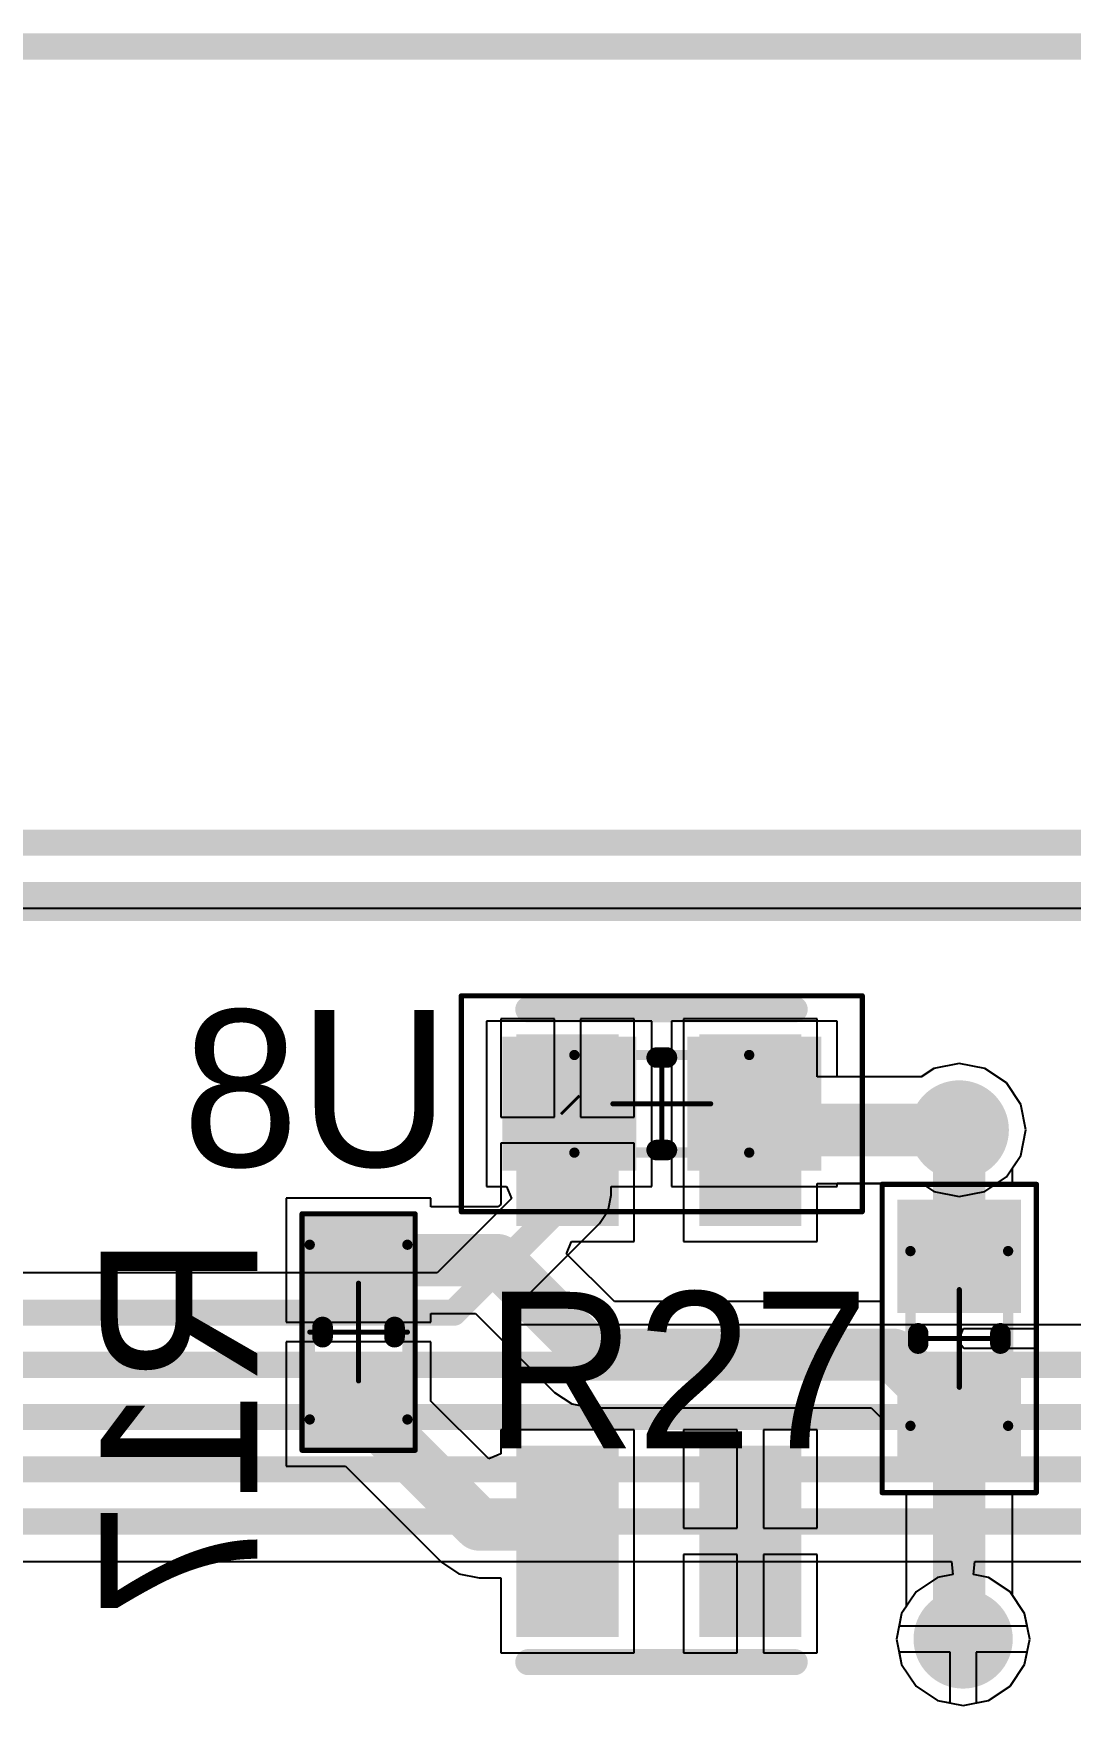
# Model space of a CAD drawing. Header units: millimetres. Extents: x 0 to 146, y 0 to 35.
# Drawn here: x 89.39 to 99.47, y 17.77 to 34.04 of the extents above; entities that cross this region are included whole.
import ezdxf

# ---------------------------------------------------------------- set-up
doc = ezdxf.new("R2010")
doc.units = ezdxf.units.MM
for name, color, linetype in [('BottomLayer', 5, 'Continuous'), ('BottomOverlay', 54, 'Continuous'), ('BottomPaste', 16, 'Continuous'), ('BottomSolder', 6, 'Continuous'), ('Mechanical1', 6, 'Continuous'), ('Mechanical13', 56, 'Continuous'), ('Mechanical15', 56, 'Continuous'), ('MultiLayer', 9, 'Continuous'), ('TopLayer', 1, 'Continuous'), ('TopOverlay', 2, 'Continuous'), ('TopPaste', 8, 'Continuous'), ('TopSolder', 216, 'Continuous'), ('ViaHoleLayer', 16, 'Continuous')]:
    doc.layers.add(name, color=color, linetype=linetype)

# ---------------------------------------------------------------- blocks, each defined once
blk = doc.blocks.new('QRE1113GR_B_11')
at = {"layer": 'BottomLayer'}
for points in [[(-2.82999942, 0.4939995199999999), (-1.17000274, 0.4939995199999999), (-2.82999942, 1.28400048), (-1.17000274, 1.28400048)], [(1.17000274, 0.4939995199999999), (2.82999942, 0.4939995199999999), (1.17000274, 1.28400048), (2.82999942, 1.28400048)], [(-2.82999942, -1.28400048), (-1.17000274, -1.28400048), (-2.82999942, -0.4939995199999999), (-1.17000274, -0.4939995199999999)], [(1.17000274, -1.28400048), (2.82999942, -1.28400048), (1.17000274, -0.4939995199999999), (2.82999942, -0.4939995199999999)]]:
    blk.add_solid(points, dxfattribs=at)
at = {"layer": 'BottomOverlay', "const_width": 0.254}
for points in [[(-3.175, -1.27), (-3.175, 1.3199999)], [(3.175, -1.27), (3.175, 1.3199999)], [(1.651, -2.032), (1.524, -2.032)]]:
    blk.add_lwpolyline(points, dxfattribs=at)
at = {"layer": 'BottomOverlay', "const_width": 0.127}
for points in [[(-3.2385, 1.3199999, 1), (-3.1115, 1.3199999, 1)], [(3.1115, 1.3199999, 1), (3.2385, 1.3199999, 1)], [(-3.2385, -1.27, 1), (-3.1115, -1.27, 1)], [(3.1115, -1.27, 1), (3.2385, -1.27, 1)], [(1.4605, -2.032, 1), (1.5875, -2.032, 1)], [(1.5875, -2.032, 1), (1.7145, -2.032, 1)]]:
    blk.add_lwpolyline(points, format="xyb", close=True, dxfattribs=at)
at = {"layer": 'BottomPaste'}
for points in [[(-2.82999942, 0.4939995199999999), (-1.17000274, 0.4939995199999999), (-2.82999942, 1.28400048), (-1.17000274, 1.28400048)], [(1.17000274, 0.4939995199999999), (2.82999942, 0.4939995199999999), (1.17000274, 1.28400048), (2.82999942, 1.28400048)], [(-2.82999942, -1.28400048), (-1.17000274, -1.28400048), (-2.82999942, -0.4939995199999999), (-1.17000274, -0.4939995199999999)], [(1.17000274, -1.28400048), (2.82999942, -1.28400048), (1.17000274, -0.4939995199999999), (2.82999942, -0.4939995199999999)]]:
    blk.add_solid(points, dxfattribs=at)
at = {"layer": 'BottomSolder'}
for points in [[(-2.93159942, 0.39239952), (-1.06840274, 0.39239952), (-2.93159942, 1.38560048), (-1.06840274, 1.38560048)], [(1.06840274, 0.39239952), (2.93159942, 0.39239952), (1.06840274, 1.38560048), (2.93159942, 1.38560048)], [(-2.93159942, -1.38560048), (-1.06840274, -1.38560048), (-2.93159942, -0.39239952), (-1.06840274, -0.39239952)], [(1.06840274, -1.38560048), (2.93159942, -1.38560048), (1.06840274, -0.39239952), (2.93159942, -0.39239952)]]:
    blk.add_solid(points, dxfattribs=at)
blk = doc.blocks.new('RESC0603_1608__M_36')
at = {"layer": 'Mechanical13', "const_width": 0.0999998}
for points in [[(0.8500008399999999, 0.47500032), (-0.8499983, 0.47500032)], [(-0.8499983, 0.47500032), (-0.8499983, -0.47499778)], [(0.8500008399999999, 0.47500032), (0.8500008399999999, -0.47499778)], [(0.8500008399999999, -0.47499778), (-0.8499983, -0.47499778)]]:
    blk.add_lwpolyline(points, dxfattribs=at)
at = {"layer": 'Mechanical13', "const_width": 0.0499999}
for points in [[(-0.8749969799999999, 0.47500032, 1), (-0.8249996199999998, 0.47500032, 1)], [(-0.8749969799999999, 0.47500032, 1), (-0.8249996199999998, 0.47500032, 1)], [(0.8250021599999999, 0.47500032, 1), (0.87499952, 0.47500032, 1)], [(0.8250021599999999, 0.47500032, 1), (0.87499952, 0.47500032, 1)], [(-0.8749969799999999, -0.47499778, 1), (-0.8249996199999998, -0.47499778, 1)], [(-0.8749969799999999, -0.47499778, 1), (-0.8249996199999998, -0.47499778, 1)], [(0.8250021599999999, -0.47499778, 1), (0.87499952, -0.47499778, 1)], [(0.8250021599999999, -0.47499778, 1), (0.87499952, -0.47499778, 1)]]:
    blk.add_lwpolyline(points, format="xyb", close=True, dxfattribs=at)
at = {"layer": 'Mechanical15', "const_width": 0.0499999}
for points in [[(1.95000118, 1.05000044), (-1.94999864, 1.05000044)], [(-1.94999864, 1.05000044), (-1.94999864, -1.0499979)], [(1.95000118, 1.05000044), (1.95000118, -1.0499979)], [(2.54e-06, 0.47500032), (2.54e-06, -0.47499778)], [(0.47500286, 2.54e-06), (-0.47499778, 2.54e-06)], [(1.95000118, -1.0499979), (-1.94999864, -1.0499979)]]:
    blk.add_lwpolyline(points, dxfattribs=at)
at = {"layer": 'Mechanical15', "const_width": 0.02499868}
for points in [[(-1.96249798, 1.05000044, 1), (-1.9374993, 1.05000044, 1)], [(-1.96249798, 1.05000044, 1), (-1.9374993, 1.05000044, 1)], [(1.93750184, 1.05000044, 1), (1.96250052, 1.05000044, 1)], [(1.93750184, 1.05000044, 1), (1.96250052, 1.05000044, 1)], [(-0.0124968, 0.47500032, 1), (0.01250188, 0.47500032, 1)], [(-0.48749712, 2.54e-06, 1), (-0.46249844, 2.54e-06, 1)], [(0.46250352, 2.54e-06, 1), (0.4875022, 2.54e-06, 1)], [(-0.0124968, -0.47499778, 1), (0.01250188, -0.47499778, 1)], [(-1.96249798, -1.0499979, 1), (-1.9374993, -1.0499979, 1)], [(-1.96249798, -1.0499979, 1), (-1.9374993, -1.0499979, 1)], [(1.93750184, -1.0499979, 1), (1.96250052, -1.0499979, 1)], [(1.93750184, -1.0499979, 1), (1.96250052, -1.0499979, 1)]]:
    blk.add_lwpolyline(points, format="xyb", close=True, dxfattribs=at)
at = {"layer": 'TopLayer'}
for points in [[(-0.3499993, -0.54999636), (-0.3499993, 0.55000144), (-1.4499971, -0.54999636), (-1.4499971, 0.55000144)], [(1.44999964, -0.54999636), (1.44999964, 0.55000144), (0.35000184, -0.54999636), (0.35000184, 0.55000144)]]:
    blk.add_solid(points, dxfattribs=at)
at = {"layer": 'TopOverlay', "const_width": 0.1999996}
for points in [[(0.0499999, 0.4500016399999999), (-0.0499999, 0.4500016399999999)], [(0.0499999, -0.4500016399999999), (-0.0499999, -0.4500016399999999)]]:
    blk.add_lwpolyline(points, dxfattribs=at)
at = {"layer": 'TopOverlay', "const_width": 0.0999998}
for points in [[(-0.0999998, 0.4500016399999999, 1), (0, 0.4500016399999999, 1)], [(0, 0.4500016399999999, 1), (0.0999998, 0.4500016399999999, 1)], [(-0.0999998, -0.4500016399999999, 1), (0, -0.4500016399999999, 1)], [(0, -0.4500016399999999, 1), (0.0999998, -0.4500016399999999, 1)]]:
    blk.add_lwpolyline(points, format="xyb", close=True, dxfattribs=at)
at = {"layer": 'TopPaste'}
for points in [[(-0.3499993, -0.54999636), (-0.3499993, 0.55000144), (-1.4499971, -0.54999636), (-1.4499971, 0.55000144)], [(1.44999964, -0.54999636), (1.44999964, 0.55000144), (0.35000184, -0.54999636), (0.35000184, 0.55000144)]]:
    blk.add_solid(points, dxfattribs=at)
at = {"layer": 'TopSolder'}
for points in [[(-0.2483993, -0.65159636), (-0.2483993, 0.65160144), (-1.5515971, -0.65159636), (-1.5515971, 0.65160144)], [(1.55159964, -0.65159636), (1.55159964, 0.65160144), (0.24840184, -0.65159636), (0.24840184, 0.65160144)]]:
    blk.add_solid(points, dxfattribs=at)
blk = doc.blocks.new('RESC0603_1608__N_B_45')
at = {"layer": 'BottomLayer'}
for points in [[(-1.2499975, 0.499999), (-1.2499975, -0.499999), (-0.3499993, 0.499999), (-0.3499993, -0.499999)], [(0.35000184, 0.499999), (0.35000184, -0.499999), (1.25000004, 0.499999), (1.25000004, -0.499999)]]:
    blk.add_solid(points, dxfattribs=at)
at = {"layer": 'BottomOverlay', "const_width": 0.1999996}
for points in [[(0.0499999, 0.3999992), (-0.0499999, 0.3999992)], [(0.0499999, -0.3999992), (-0.0499999, -0.3999992)]]:
    blk.add_lwpolyline(points, dxfattribs=at)
at = {"layer": 'BottomOverlay', "const_width": 0.0999998}
for points in [[(-0.0999998, 0.3999992, 1), (0, 0.3999992, 1)], [(0, 0.3999992, 1), (0.0999998, 0.3999992, 1)], [(-0.0999998, -0.3999992, 1), (0, -0.3999992, 1)], [(0, -0.3999992, 1), (0.0999998, -0.3999992, 1)]]:
    blk.add_lwpolyline(points, format="xyb", close=True, dxfattribs=at)
at = {"layer": 'BottomPaste'}
for points in [[(-1.2499975, 0.499999), (-1.2499975, -0.499999), (-0.3499993, 0.499999), (-0.3499993, -0.499999)], [(0.35000184, 0.499999), (0.35000184, -0.499999), (1.25000004, 0.499999), (1.25000004, -0.499999)]]:
    blk.add_solid(points, dxfattribs=at)
at = {"layer": 'BottomSolder'}
for points in [[(-1.3515975, 0.601599), (-1.3515975, -0.601599), (-0.2483993, 0.601599), (-0.2483993, -0.601599)], [(0.24840184, 0.601599), (0.24840184, -0.601599), (1.35160004, 0.601599), (1.35160004, -0.601599)]]:
    blk.add_solid(points, dxfattribs=at)
at = {"layer": 'Mechanical13', "const_width": 0.0999998}
for points in [[(0.8500008399999999, 0.47500032), (-0.8499983, 0.47500032)], [(-0.8499983, -0.47499778), (-0.8499983, 0.47500032)], [(0.8500008399999999, -0.47499778), (0.8500008399999999, 0.47500032)], [(0.8500008399999999, -0.47499778), (-0.8499983, -0.47499778)]]:
    blk.add_lwpolyline(points, dxfattribs=at)
at = {"layer": 'Mechanical13', "const_width": 0.0499999}
for points in [[(-0.8749969799999999, 0.47500032, 1), (-0.8249996199999998, 0.47500032, 1)], [(-0.8749969799999999, 0.47500032, 1), (-0.8249996199999998, 0.47500032, 1)], [(0.8250021599999999, 0.47500032, 1), (0.87499952, 0.47500032, 1)], [(0.8250021599999999, 0.47500032, 1), (0.87499952, 0.47500032, 1)], [(-0.8749969799999999, -0.47499778, 1), (-0.8249996199999998, -0.47499778, 1)], [(-0.8749969799999999, -0.47499778, 1), (-0.8249996199999998, -0.47499778, 1)], [(0.8250021599999999, -0.47499778, 1), (0.87499952, -0.47499778, 1)], [(0.8250021599999999, -0.47499778, 1), (0.87499952, -0.47499778, 1)]]:
    blk.add_lwpolyline(points, format="xyb", close=True, dxfattribs=at)
at = {"layer": 'Mechanical15', "const_width": 0.0499999}
for points in [[(1.50000208, 0.75000104), (-1.49999954, 0.75000104)], [(-1.49999954, -0.7499985), (-1.49999954, 0.75000104)], [(1.50000208, -0.7499985), (1.50000208, 0.75000104)], [(2.54e-06, -0.47499778), (2.54e-06, 0.47500032)], [(0.47500286, 0), (-0.47499778, 0)], [(1.50000208, -0.7499985), (-1.49999954, -0.7499985)]]:
    blk.add_lwpolyline(points, dxfattribs=at)
at = {"layer": 'Mechanical15', "const_width": 0.02499868}
for points in [[(-1.51249888, 0.75000104, 1), (-1.4875002, 0.75000104, 1)], [(-1.51249888, 0.75000104, 1), (-1.4875002, 0.75000104, 1)], [(1.48750274, 0.75000104, 1), (1.51250142, 0.75000104, 1)], [(1.48750274, 0.75000104, 1), (1.51250142, 0.75000104, 1)], [(-0.0124968, 0.47500032, 1), (0.01250188, 0.47500032, 1)], [(-0.48749712, 0, 1), (-0.46249844, 0, 1)], [(0.46250352, 0, 1), (0.4875022, 0, 1)], [(-0.0124968, -0.47499778, 1), (0.01250188, -0.47499778, 1)], [(-1.51249888, -0.7499985, 1), (-1.4875002, -0.7499985, 1)], [(-1.51249888, -0.7499985, 1), (-1.4875002, -0.7499985, 1)], [(1.48750274, -0.7499985, 1), (1.51250142, -0.7499985, 1)], [(1.48750274, -0.7499985, 1), (1.51250142, -0.7499985, 1)]]:
    blk.add_lwpolyline(points, format="xyb", close=True, dxfattribs=at)
blk = doc.blocks.new('RESC0603_1608__L_B_46')
at = {"layer": 'BottomLayer'}
for points in [[(-1.0499979, 0.44999656), (-1.0499979, -0.4500016399999999), (-0.3499993, 0.44999656), (-0.3499993, -0.4500016399999999)], [(0.35000184, 0.44999656), (0.35000184, -0.4500016399999999), (1.05000044, 0.44999656), (1.05000044, -0.4500016399999999)]]:
    blk.add_solid(points, dxfattribs=at)
at = {"layer": 'BottomOverlay', "const_width": 0.1999996}
for points in [[(-0.0499999, 0.35000184), (0.0499999, 0.35000184)], [(-0.0499999, -0.35000184), (0.0499999, -0.35000184)]]:
    blk.add_lwpolyline(points, dxfattribs=at)
at = {"layer": 'BottomOverlay', "const_width": 0.0999998}
for points in [[(-0.0999998, 0.35000184, 1), (0, 0.35000184, 1)], [(0, 0.35000184, 1), (0.0999998, 0.35000184, 1)], [(-0.0999998, -0.35000184, 1), (0, -0.35000184, 1)], [(0, -0.35000184, 1), (0.0999998, -0.35000184, 1)]]:
    blk.add_lwpolyline(points, format="xyb", close=True, dxfattribs=at)
at = {"layer": 'BottomPaste'}
for points in [[(-1.0499979, 0.44999656), (-1.0499979, -0.4500016399999999), (-0.3499993, 0.44999656), (-0.3499993, -0.4500016399999999)], [(0.35000184, 0.44999656), (0.35000184, -0.4500016399999999), (1.05000044, 0.44999656), (1.05000044, -0.4500016399999999)]]:
    blk.add_solid(points, dxfattribs=at)
at = {"layer": 'BottomSolder'}
for points in [[(-1.1515979, 0.55159656), (-1.1515979, -0.5516016399999999), (-0.2483993, 0.55159656), (-0.2483993, -0.5516016399999999)], [(0.24840184, 0.55159656), (0.24840184, -0.5516016399999999), (1.15160044, 0.55159656), (1.15160044, -0.5516016399999999)]]:
    blk.add_solid(points, dxfattribs=at)
at = {"layer": 'Mechanical13', "const_width": 0.0999998}
for points in [[(-0.8499983, 0.47499778), (-0.8499983, -0.47500286)], [(-0.8499983, 0.47499778), (0.8500008399999999, 0.47499778)], [(0.8500008399999999, 0.47499778), (0.8500008399999999, -0.47500286)], [(-0.8499983, -0.47500286), (0.8500008399999999, -0.47500286)]]:
    blk.add_lwpolyline(points, dxfattribs=at)
at = {"layer": 'Mechanical13', "const_width": 0.0499999}
for points in [[(-0.8749969799999999, 0.47499778, 1), (-0.8249996199999998, 0.47499778, 1)], [(-0.8749969799999999, 0.47499778, 1), (-0.8249996199999998, 0.47499778, 1)], [(0.8250021599999999, 0.47499778, 1), (0.87499952, 0.47499778, 1)], [(0.8250021599999999, 0.47499778, 1), (0.87499952, 0.47499778, 1)], [(-0.8749969799999999, -0.47500286, 1), (-0.8249996199999998, -0.47500286, 1)], [(-0.8749969799999999, -0.47500286, 1), (-0.8249996199999998, -0.47500286, 1)], [(0.8250021599999999, -0.47500286, 1), (0.87499952, -0.47500286, 1)], [(0.8250021599999999, -0.47500286, 1), (0.87499952, -0.47500286, 1)]]:
    blk.add_lwpolyline(points, format="xyb", close=True, dxfattribs=at)
at = {"layer": 'Mechanical15', "const_width": 0.0499999}
for points in [[(-1.1499977, 0.5499989), (-1.1499977, -0.55000144)], [(-1.1499977, 0.5499989), (1.15000024, 0.5499989)], [(2.54e-06, 0.47499778), (2.54e-06, -0.47500286)], [(1.15000024, 0.5499989), (1.15000024, -0.55000144)], [(-0.47499778, -2.54e-06), (0.47500032, -2.54e-06)], [(-1.1499977, -0.55000144), (1.15000024, -0.55000144)]]:
    blk.add_lwpolyline(points, dxfattribs=at)
at = {"layer": 'Mechanical15', "const_width": 0.02499868}
for points in [[(-1.16249704, 0.5499989, 1), (-1.13749836, 0.5499989, 1)], [(-1.16249704, 0.5499989, 1), (-1.13749836, 0.5499989, 1)], [(-0.0124968, 0.47499778, 1), (0.01250188, 0.47499778, 1)], [(1.1375009, 0.5499989, 1), (1.16249958, 0.5499989, 1)], [(1.1375009, 0.5499989, 1), (1.16249958, 0.5499989, 1)], [(-0.48749712, -2.54e-06, 1), (-0.46249844, -2.54e-06, 1)], [(0.46250098, -2.54e-06, 1), (0.4874996599999999, -2.54e-06, 1)], [(-0.0124968, -0.47500286, 1), (0.01250188, -0.47500286, 1)], [(-1.16249704, -0.55000144, 1), (-1.13749836, -0.55000144, 1)], [(-1.16249704, -0.55000144, 1), (-1.13749836, -0.55000144, 1)], [(1.1375009, -0.55000144, 1), (1.16249958, -0.55000144, 1)], [(1.1375009, -0.55000144, 1), (1.16249958, -0.55000144, 1)]]:
    blk.add_lwpolyline(points, format="xyb", close=True, dxfattribs=at)

msp = doc.modelspace()

# ---------------------------------------------------------------- linework, layer by layer
at = {"layer": 'BottomLayer'}
for p, q in [((2.03661264, 25.52737846), (138.56156184, 25.52737592)), ((94.45507144, 24.44968186), (93.93307349999999, 24.44968186)), ((93.93307349999999, 24.44968186), (93.93307349999999, 23.49268098)), ((94.45507144, 23.49268098), (94.45507144, 24.44968186)), ((95.23107445999999, 24.44968186), (94.70907143999999, 24.44968186)), ((94.70907143999999, 24.44968186), (94.70907143999999, 23.49268098)), ((95.23107445999999, 23.49268098), (95.23107445999999, 24.44968186)), ((97.00907446, 24.44968186), (95.71107349999998, 24.44968186)), ((95.71107349999998, 24.44968186), (95.71107349999998, 22.28168518)), ((97.00907446, 23.88363524), (97.00907446, 24.44968186)), ((98.14430967999999, 23.9665383), (98.02023575999999, 23.88363524)), ((98.39207397999999, 24.01582192), (98.14430967999999, 23.9665383)), ((98.63983828, 23.9665383), (98.39207397999999, 24.01582192)), ((98.84988358, 23.8261906), (98.63983828, 23.9665383)), ((98.02023575999999, 23.88363524), (97.00907446, 23.88363524)), ((98.99023128, 23.6161453), (98.84988358, 23.8261906)), ((99.0395149, 23.368381), (98.99023128, 23.6161453)), ((93.93307349999999, 23.49268098), (94.45507144, 23.49268098)), ((94.70907143999999, 23.49268098), (95.23107445999999, 23.49268098)), ((98.99023128, 23.1206167), (99.0395149, 23.368381)), ((94.58207143999999, 23.23868098), (93.93307349999999, 23.23868098)), ((93.93307349999999, 23.23868098), (93.93307349999999, 22.64405428)), ((95.23107445999999, 23.23868098), (94.58207143999999, 23.23868098)), ((95.23107445999999, 22.28168518), (95.23107445999999, 23.23868098)), ((98.91002569999999, 23.00058138), (98.99023128, 23.1206167)), ((98.91002569999999, 22.84338078), (98.91002569999999, 23.00058138)), ((97.00907446, 22.28168518), (97.00907446, 22.8477318)), ((97.00907446, 22.8477318), (97.51287583999999, 22.8477318)), ((97.51287583999999, 22.8477318), (97.63807498, 22.84337824)), ((97.63807498, 22.84337824), (97.63807498, 21.69933176)), ((99.14607297999999, 22.84338078), (98.91002569999999, 22.84338078)), ((99.14607297999999, 21.43538258), (99.14607297999999, 22.84338078)), ((93.25407562, 22.70538258), (91.84607742, 22.70538258)), ((91.84607742, 22.70538258), (91.84607742, 21.49738398)), ((93.25407562, 22.619335), (93.25407562, 22.70538258)), ((93.90295164, 22.619335), (93.25407562, 22.619335)), ((93.93307349999999, 22.64405428), (93.90295164, 22.619335)), ((94.5724804, 22.16435242), (94.6210833, 22.28168518)), ((95.03750106, 21.69933176), (94.5724804, 22.16435242)), ((94.6210833, 22.28168518), (95.23107445999999, 22.28168518)), ((95.71107349999998, 22.28168518), (97.00907446, 22.28168518)), ((97.63807498, 21.69933176), (95.03750106, 21.69933176)), ((91.84607742, 21.49738398), (93.25407562, 21.49738398)), ((93.25407562, 21.49738398), (93.25407562, 21.58343156)), ((93.25407562, 21.58343156), (93.68841053999999, 21.58343156)), ((93.68841053999999, 21.58343156), (94.45670974, 20.81513236)), ((98.38037474, 21.31423474), (98.43374268, 21.43538258)), ((98.43716914, 21.24338144), (98.38037474, 21.31423474)), ((98.43374268, 21.43538258), (99.14607297999999, 21.43538258)), ((93.25407562, 21.30538284), (91.84607742, 21.30538284)), ((91.84607742, 21.30538284), (91.84607742, 20.09738424)), ((93.25407562, 20.7298798), (93.25407562, 21.30538284)), ((99.14607297999999, 21.24338144), (98.43716914, 21.24338144)), ((99.14607297999999, 19.83538324), (99.14607297999999, 21.24338144)), ((93.81574074, 20.16821468), (93.25407562, 20.7298798)), ((94.45670974, 20.81513236), (94.62474598, 20.7028542)), ((94.62474598, 20.7028542), (94.82295742, 20.66342578)), ((94.82295742, 20.66342578), (94.82297012, 20.66342832)), ((94.82297012, 20.66342832), (97.53553264, 20.66342832)), ((97.53553264, 20.66342832), (97.63807498, 20.56088852)), ((97.63807498, 20.56088852), (97.63807498, 19.83538324)), ((95.23107445999999, 20.4496797), (93.93307349999999, 20.4496797)), ((93.93307349999999, 20.4496797), (93.93307349999999, 20.21681758)), ((95.23107445999999, 18.28168302), (95.23107445999999, 20.4496797)), ((96.23307143999999, 20.4496797), (95.71107349999998, 20.4496797)), ((95.71107349999998, 20.4496797), (95.71107349999998, 19.49267882)), ((96.23307143999999, 19.49267882), (96.23307143999999, 20.4496797)), ((97.00907446, 20.4496797), (96.48707144, 20.4496797)), ((96.48707144, 20.4496797), (96.48707144, 19.49267882)), ((97.00907446, 19.49267882), (97.00907446, 20.4496797)), ((93.93307349999999, 20.21681758), (93.81574074, 20.16821468)), ((91.84607742, 20.09738424), (92.42158046, 20.09738424)), ((92.42158046, 20.09738424), (93.35640713999999, 19.16255756)), ((97.63807498, 19.83538324), (97.87412226, 19.83538324)), ((97.87412226, 19.83538324), (97.87412226, 18.72700344)), ((98.91002569999999, 18.8393578), (98.91002569999999, 19.83538324)), ((98.91002569999999, 19.83538324), (99.14607297999999, 19.83538324)), ((95.71107349999998, 19.49267882), (96.23307143999999, 19.49267882)), ((96.48707144, 19.49267882), (97.00907446, 19.49267882)), ((96.23307143999999, 19.23867882), (95.71107349999998, 19.23867882)), ((95.71107349999998, 19.23867882), (95.71107349999998, 18.28168302)), ((96.23307143999999, 18.28168302), (96.23307143999999, 19.23867882)), ((97.00907446, 19.23867882), (96.48707144, 19.23867882)), ((96.48707144, 19.23867882), (96.48707144, 18.28168302)), ((97.00907446, 18.28168302), (97.00907446, 19.23867882)), ((93.35640713999999, 19.16255756), (93.52444084, 19.0502794)), ((93.52444084, 19.0502794), (93.72265482, 19.01085352)), ((93.72265482, 19.01085352), (93.93307349999999, 19.01085352)), ((93.93307349999999, 19.01085352), (93.93307349999999, 18.28168302)), ((97.87412226, 18.72700344), (97.8314528, 18.6631453)), ((99.0277674, 18.6631453), (98.91002569999999, 18.8393578)), ((97.8314528, 18.6631453), (97.78216918, 18.415381)), ((99.07705102, 18.415381), (99.0277674, 18.6631453)), ((97.78216918, 18.415381), (97.8314528, 18.1676167)), ((99.0277674, 18.1676167), (99.07705102, 18.415381)), ((93.93307349999999, 18.28168302), (95.23107445999999, 18.28168302)), ((95.71107349999998, 18.28168302), (96.23307143999999, 18.28168302)), ((96.48707144, 18.28168302), (97.00907446, 18.28168302)), ((97.8314528, 18.1676167), (97.9718005, 17.9575714)), ((98.8874197, 17.9575714), (99.0277674, 18.1676167)), ((97.9718005, 17.9575714), (98.18184579999999, 17.8172237)), ((98.6773744, 17.8172237), (98.8874197, 17.9575714)), ((98.18184579999999, 17.8172237), (98.42961009999999, 17.76794008)), ((98.42961009999999, 17.76794008), (98.6773744, 17.8172237))]:
    msp.add_line(p, q, dxfattribs=at)
at = {"layer": 'BottomLayer', "const_width": 0.508}
for points in [[(96.36007398, 23.36568352), (98.38937649999998, 23.36568352)], [(98.38937649999998, 23.36568352), (98.39207397999999, 23.368381)], [(98.39207397999999, 22.13938168), (98.39207397999999, 23.368381)], [(92.55007651999999, 22.10138328), (93.90295418, 22.10138328)], [(93.90295418, 22.10138328), (94.82295742, 21.18138004)], [(94.82295742, 21.18138004), (97.75007627999999, 21.18138004)], [(97.75007627999999, 21.18138004), (98.14607244, 20.78538388)], [(92.55007651999999, 20.70138354), (92.65007632, 20.70138354)], [(92.65007632, 20.70138354), (92.74607816, 20.6053817)], [(92.74607816, 20.5053819), (92.74607816, 20.6053817)], [(92.74607816, 20.5053819), (93.72265482, 19.52880524)], [(98.39207397999999, 18.45291712), (98.39207397999999, 20.53938234)], [(93.72265482, 19.52880524), (94.44107349999999, 19.52880524)], [(94.44107349999999, 19.52880524), (94.58207398, 19.38780476)], [(94.58207398, 19.36568136), (94.58207398, 19.38780476)], [(98.39207397999999, 18.45291712), (98.42961009999999, 18.415381)]]:
    msp.add_lwpolyline(points, dxfattribs=at)
at = {"layer": 'BottomLayer'}
for points, const_width in [([(96.23307398, 23.36568352, 1), (96.48707397999999, 23.36568352, 1)], 0.254), ([(98.20157397999999, 23.368381, 1), (98.58257397999999, 23.368381, 1)], 0.3809999999999999), ([(98.26237649999999, 23.36568352, 1), (98.51637649999999, 23.36568352, 1)], 0.254), ([(98.26237649999999, 23.36568352, 1), (98.51637649999999, 23.36568352, 1)], 0.254), ([(98.26507398, 23.368381, 1), (98.51907397999999, 23.368381, 1)], 0.254), ([(98.26507398, 23.368381, 1), (98.51907397999999, 23.368381, 1)], 0.254), ([(92.42307652, 22.10138328, 1), (92.67707651999999, 22.10138328, 1)], 0.254), ([(93.77595418, 22.10138328, 1), (94.02995417999999, 22.10138328, 1)], 0.254), ([(93.77595418, 22.10138328, 1), (94.02995417999999, 22.10138328, 1)], 0.254), ([(98.26507398, 22.13938168, 1), (98.51907397999999, 22.13938168, 1)], 0.254), ([(94.69595742, 21.18138004, 1), (94.94995741999999, 21.18138004, 1)], 0.254), ([(94.69595742, 21.18138004, 1), (94.94995741999999, 21.18138004, 1)], 0.254), ([(97.62307627999999, 21.18138004, 1), (97.87707628, 21.18138004, 1)], 0.254), ([(97.62307627999999, 21.18138004, 1), (97.87707628, 21.18138004, 1)], 0.254), ([(98.01907244, 20.78538388, 1), (98.27307243999999, 20.78538388, 1)], 0.254), ([(92.42307652, 20.70138354, 1), (92.67707651999999, 20.70138354, 1)], 0.254), ([(92.52307632, 20.70138354, 1), (92.77707631999999, 20.70138354, 1)], 0.254), ([(92.52307632, 20.70138354, 1), (92.77707631999999, 20.70138354, 1)], 0.254), ([(92.61907815999999, 20.6053817, 1), (92.87307815999999, 20.6053817, 1)], 0.254), ([(92.61907815999999, 20.6053817, 1), (92.87307815999999, 20.6053817, 1)], 0.254), ([(92.61907815999999, 20.5053819, 1), (92.87307815999999, 20.5053819, 1)], 0.254), ([(92.61907815999999, 20.5053819, 1), (92.87307815999999, 20.5053819, 1)], 0.254), ([(98.26507398, 20.53938234, 1), (98.51907397999999, 20.53938234, 1)], 0.254), ([(93.59565482000001, 19.52880524, 1), (93.84965482, 19.52880524, 1)], 0.254), ([(93.59565482000001, 19.52880524, 1), (93.84965482, 19.52880524, 1)], 0.254), ([(94.31407349999999, 19.52880524, 1), (94.5680735, 19.52880524, 1)], 0.254), ([(94.31407349999999, 19.52880524, 1), (94.5680735, 19.52880524, 1)], 0.254), ([(94.45507398, 19.38780476, 1), (94.70907398, 19.38780476, 1)], 0.254), ([(94.45507398, 19.38780476, 1), (94.70907398, 19.38780476, 1)], 0.254), ([(94.45507398, 19.36568136, 1), (94.70907398, 19.36568136, 1)], 0.254), ([(98.2391101, 18.415381, 1), (98.62011009999999, 18.415381, 1)], 0.3809999999999999), ([(98.26507398, 18.45291712, 1), (98.51907397999999, 18.45291712, 1)], 0.254), ([(98.26507398, 18.45291712, 1), (98.51907397999999, 18.45291712, 1)], 0.254), ([(98.3026101, 18.415381, 1), (98.55661009999999, 18.415381, 1)], 0.254)]:
    msp.add_lwpolyline(points, format="xyb", close=True, dxfattribs=dict(at, const_width=const_width))
at = {"layer": 'BottomOverlay', "const_width": 0.254}
msp.add_lwpolyline([(2.032, 25.654), (138.557, 25.654)], dxfattribs=at)
at = {"layer": 'BottomSolder', "const_width": 0.4826}
for points in [[(98.15077398, 23.368381, 1), (98.63337398, 23.368381, 1)], [(98.1883101, 18.415381, 1), (98.6709101, 18.415381, 1)]]:
    msp.add_lwpolyline(points, format="xyb", close=True, dxfattribs=at)
at = {"layer": 'Mechanical1', "const_width": 0.254}
msp.add_lwpolyline([(2.032381, 26.162381), (138.5616101, 26.162381)], dxfattribs=at)
at = {"layer": 'MultiLayer', "const_width": 0.3809999999999999}
for points in [[(98.20157397999999, 23.368381, 1), (98.58257397999999, 23.368381, 1)], [(98.2391101, 18.415381, 1), (98.62011009999999, 18.415381, 1)]]:
    msp.add_lwpolyline(points, format="xyb", close=True, dxfattribs=at)
at = {"layer": 'TopLayer'}
for p, q in [((2.03661264, 25.52738354), (138.56161264, 25.52737338)), ((95.40293593999999, 24.4263799), (93.79493813999999, 24.4263799)), ((93.79493813999999, 24.4263799), (93.79493813999999, 22.8183821)), ((95.40293593999999, 22.8183821), (95.40293593999999, 24.4263799)), ((97.20293487999999, 24.4263799), (95.59493708, 24.4263799)), ((95.59493708, 24.4263799), (95.59493708, 22.8183821)), ((97.20293487999999, 23.88633272), (97.20293487999999, 24.4263799)), ((98.14430967999999, 23.9665383), (98.02427435999999, 23.88633272)), ((98.39207397999999, 24.01582192), (98.14430967999999, 23.9665383)), ((98.63983828, 23.9665383), (98.39207397999999, 24.01582192)), ((98.84988358, 23.8261906), (98.63983828, 23.9665383)), ((98.02427435999999, 23.88633272), (97.20293487999999, 23.88633272)), ((98.99023128, 23.6161453), (98.84988358, 23.8261906)), ((99.0395149, 23.368381), (98.99023128, 23.6161453)), ((98.99023128, 23.1206167), (99.0395149, 23.368381)), ((98.84988358, 22.9105714), (98.99023128, 23.1206167)), ((93.79493813999999, 22.8183821), (93.98930402, 22.8183821)), ((93.98930402, 22.8183821), (94.03790692, 22.70104934)), ((95.00807515999999, 22.733381), (95.00807515999999, 22.8183821)), ((95.00807515999999, 22.8183821), (95.40293593999999, 22.8183821)), ((95.59493708, 22.8183821), (97.20293487999999, 22.8183821)), ((97.20293487999999, 22.8183821), (97.20293487999999, 22.85042928)), ((97.20293487999999, 22.85042928), (98.02427435999999, 22.85042928)), ((98.02427435999999, 22.85042928), (98.14430967999999, 22.7702237)), ((98.63983828, 22.7702237), (98.84988358, 22.9105714)), ((94.03790692, 22.70104934), (93.31570364, 21.97884606)), ((94.97850448, 22.58472242), (95.00807515999999, 22.733381)), ((98.14430967999999, 22.7702237), (98.39207397999999, 22.72094008)), ((98.39207397999999, 22.72094008), (98.63983828, 22.7702237)), ((94.02377943999998, 21.58817882), (94.89429585999999, 22.45869524)), ((94.89429585999999, 22.45869524), (94.97850448, 22.58472242)), ((93.31570364, 21.97884606), (84.67438234, 21.97884606)), ((94.07238233999999, 21.47084606), (94.02377943999998, 21.58817882)), ((102.84070364, 21.47084606), (94.07238233999999, 21.47084606)), ((88.74179864, 19.16991594), (98.31702714, 19.16991594)), ((98.32953409999999, 19.04291594), (98.18184579999999, 19.0135383)), ((98.31702714, 19.16991594), (98.32953409999999, 19.04291594)), ((98.52968609999999, 19.04291594), (98.54219305999999, 19.16991594)), ((98.6773744, 19.0135383), (98.52968609999999, 19.04291594)), ((98.54219305999999, 19.16991594), (108.13976086, 19.16991594)), ((97.9718005, 18.8731906), (97.8314528, 18.6631453)), ((98.18184579999999, 19.0135383), (97.9718005, 18.8731906)), ((98.8874197, 18.8731906), (98.6773744, 19.0135383)), ((99.0277674, 18.6631453), (98.8874197, 18.8731906)), ((97.8314528, 18.6631453), (97.80743202, 18.542381)), ((99.05178818, 18.542381), (99.0277674, 18.6631453)), ((97.80743202, 18.542381), (99.05178818, 18.542381)), ((98.3026101, 18.288381), (97.80743202, 18.288381)), ((97.80743202, 18.288381), (97.8314528, 18.1676167)), ((98.3026101, 17.79320292), (98.3026101, 18.288381)), ((99.05178818, 18.288381), (98.55661009999999, 18.288381)), ((98.55661009999999, 18.288381), (98.55661009999999, 17.79320292)), ((99.0277674, 18.1676167), (99.05178818, 18.288381)), ((97.8314528, 18.1676167), (97.9718005, 17.9575714)), ((98.8874197, 17.9575714), (99.0277674, 18.1676167)), ((97.9718005, 17.9575714), (98.18184579999999, 17.8172237)), ((98.6773744, 17.8172237), (98.8874197, 17.9575714)), ((98.18184579999999, 17.8172237), (98.3026101, 17.79320292)), ((98.55661009999999, 17.79320292), (98.6773744, 17.8172237))]:
    msp.add_line(p, q, dxfattribs=at)
for points, const_width in [([(96.39893597999999, 23.622381), (96.65293598, 23.368381)], 0.508), ([(94.59893704, 23.622381), (94.6196101, 23.60170794)], 0.254), ([(94.6196101, 22.733381), (94.6196101, 23.60170794)], 0.254), ([(96.65293598, 23.368381), (98.39207397999999, 23.368381)], 0.508), ([(93.4766101, 21.590381), (94.6196101, 22.733381)], 0.254), ([(64.54175052, 21.590381), (93.4766101, 21.590381)], 0.254), ([(64.7521692, 21.082381), (103.0016101, 21.082381)], 0.254), ([(68.7116101, 20.574381), (112.5266101, 20.574381)], 0.254), ([(68.92202877999999, 20.066381), (122.03967464, 20.066381)], 0.254), ([(69.13244746, 19.558381), (131.5766101, 19.558381)], 0.254)]:
    msp.add_lwpolyline(points, dxfattribs=dict(at, const_width=const_width))
for points, const_width in [([(96.27193598, 23.622381, 1), (96.52593598, 23.622381, 1)], 0.254), ([(94.53543703999999, 23.622381, 1), (94.66243703999999, 23.622381, 1)], 0.127), ([(94.5561101, 23.60170794, 1), (94.6831101, 23.60170794, 1)], 0.127), ([(94.5561101, 23.60170794, 1), (94.6831101, 23.60170794, 1)], 0.127), ([(96.52593598, 23.368381, 1), (96.77993597999999, 23.368381, 1)], 0.254), ([(96.52593598, 23.368381, 1), (96.77993597999999, 23.368381, 1)], 0.254), ([(98.20157397999999, 23.368381, 1), (98.58257397999999, 23.368381, 1)], 0.3809999999999999), ([(98.26507398, 23.368381, 1), (98.51907397999999, 23.368381, 1)], 0.254), ([(94.5561101, 22.733381, 1), (94.6831101, 22.733381, 1)], 0.127), ([(94.5561101, 22.733381, 1), (94.6831101, 22.733381, 1)], 0.127), ([(93.4131101, 21.590381, 1), (93.54011009999999, 21.590381, 1)], 0.127), ([(93.4131101, 21.590381, 1), (93.54011009999999, 21.590381, 1)], 0.127), ([(98.2391101, 18.415381, 1), (98.62011009999999, 18.415381, 1)], 0.3809999999999999)]:
    msp.add_lwpolyline(points, format="xyb", close=True, dxfattribs=dict(at, const_width=const_width))
at = {"layer": 'TopOverlay', "const_width": 0.254}
for points in [[(74.36179437999999, 33.909), (140.5939911, 33.909)], [(2.032, 25.527), (138.557, 25.527)]]:
    msp.add_lwpolyline(points, dxfattribs=at)
at = {"layer": 'TopSolder', "const_width": 0.4826}
for points in [[(98.15077398, 23.368381, 1), (98.63337398, 23.368381, 1)], [(98.1883101, 18.415381, 1), (98.6709101, 18.415381, 1)]]:
    msp.add_lwpolyline(points, format="xyb", close=True, dxfattribs=at)
at = {"layer": 'ViaHoleLayer', "const_width": 0.254}
for points in [[(98.26507398, 23.368381, 1), (98.51907397999999, 23.368381, 1)], [(98.3026101, 18.415381, 1), (98.55661009999999, 18.415381, 1)]]:
    msp.add_lwpolyline(points, format="xyb", close=True, dxfattribs=at)

# ---------------------------------------------------------------- block references
for name, p, rotation in [('QRE1113GR_B_11', (95.47107397999999, 21.36568244), 270), ('RESC0603_1608__M_36', (95.49893777999999, 23.62238354), 180), ('RESC0603_1608__N_B_45', (98.39207397999999, 21.33938328), 270), ('RESC0603_1608__L_B_46', (92.55007398, 21.40138214), 90)]:
    msp.add_blockref(name, p, dxfattribs=dict(rotation=rotation))

# ---------------------------------------------------------------- texts
at = {"layer": 'BottomOverlay', "text_generation_flag": 2}
msp.add_text('U8', height=1.524, dxfattribs=at).set_placement((93.43907397999999, 23.0124))
msp.add_text('R17', height=1.524, rotation=90, dxfattribs=at).set_placement((91.567, 22.352))
at = {"layer": 'TopOverlay'}
msp.add_text('R27', height=1.524, dxfattribs=at).set_placement((93.7768, 20.2692))

doc.saveas('drawing.dxf')
